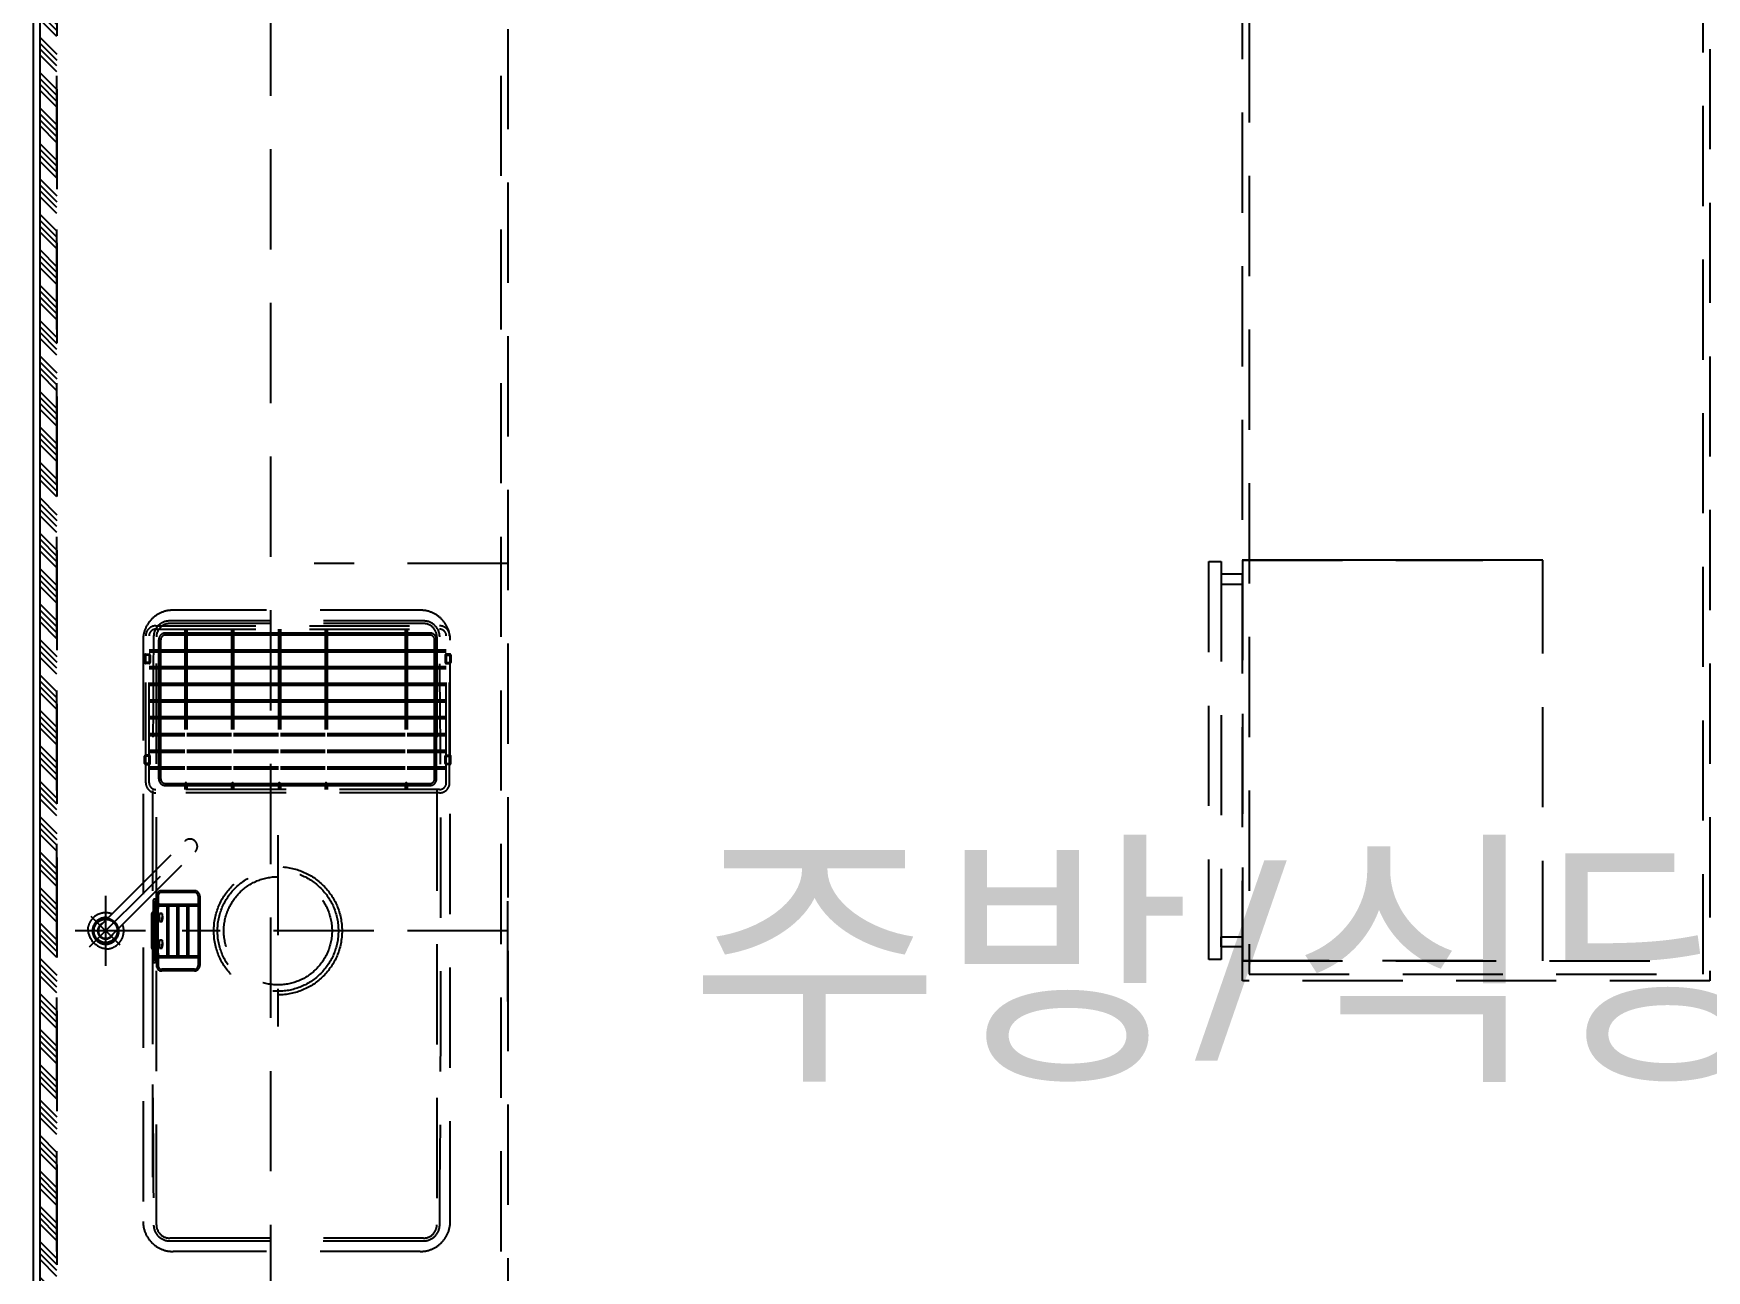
# Model space of a CAD drawing. Header units: millimetres. Extents: x 7086022 to 7120578, y 229555 to 276126.
# Drawn here: x 7106238 to 7108743, y 244481 to 246333 of the extents above; entities that cross this region are included whole.
import ezdxf
from ezdxf.enums import TextEntityAlignment as Align
from ezdxf.xclip import XClip

# ---------------------------------------------------------------- set-up
doc = ezdxf.new("R2010")
doc.units = ezdxf.units.MM
doc.header["$LTSCALE"] = 100
doc.header["$XCLIPFRAME"] = 2
doc.linetypes.add('U-84D-EX$0$HID', pattern=[2.3, 1.5, -0.8])
for name, color, linetype in [('BP', 7, 'Continuous'), ('TEXT', 2, 'Continuous'), ('U-84D-EX$0$CON', 2, 'Continuous'), ('U-84D-EX$0$FUR_미설치가구', 8, 'U-84D-EX$0$HID')]:
    doc.layers.add(name, color=color, linetype=linetype)
doc.layers.add('U-84D-EX$0$MC', color=152, linetype='Continuous', plot=False)
doc.styles.add('맑은 고딕', font='')
doc.styles.get('맑은 고딕').set_extended_font_data('Malgun Gothic')

# ---------------------------------------------------------------- blocks, each defined once
blk = doc.blocks.new('U-84D-EX$0$84D_주방가구_1')
at = {"layer": 'U-84D-EX$0$FUR_미설치가구', "linetype": 'U-84D-EX$0$HID'}
h = blk.add_hatch(dxfattribs=at)
h.set_pattern_fill('ANSI34', color=256, scale=50, angle=180)
h.set_pattern_definition([(225, (-282581.99, -505929.99), (26.5165043, -26.5165043), []), (225, (-282590.83, -505929.99), (26.5165043, -26.5165043), []), (225, (-282599.67, -505929.99), (26.5165043, -26.5165043), []), (225, (-282608.508, -505929.99), (26.5165043, -26.5165043), [])])
h.paths.add_polyline_path([(-25, -4900), (-25, -25), (-3375, -25), (-3375, -910), (-3400, -910), (-3400, 0), (0, 0), (0, -4900)])
for p, q in [((-2229, -74.1), (-2067.1, -236)), ((-2205.1, -157.5), (-2205.1, -52.5)), ((-2152.6, -98), (-2257.6, -98)), ((-2226.7, -119.7), (-2183.6, -76.6)), ((-2197.2, -90.2), (-2071, -216.5)), ((-2212.9, -105.9), (-2086.7, -232.2)), ((-2645, -174), (-1765, -174)), ((-1770, -154), (-2640, -154)), ((-2205.1, -168), (-2574, -168)), ((-2238.3, -174), (-2257, -174)), ((-2252.5, -172.8), (-2252.5, -171.5)), ((-2160, -169), (-2250, -169)), ((-2250, -172.8), (-2250, -172)), ((-2160.5, -171.5), (-2249.5, -171.5)), ((-2236.3, -172.9), (-2235.3, -171.5)), ((-2234.2, -174.3), (-2232.3, -171.5)), ((-2176, -174), (-2234, -174)), ((-2233.7, -169), (-2233.5, -168.7)), ((-2180.7, -166.5), (-2229.3, -166.5)), ((-2228.8, -170.6), (-2228.8, -178.6)), ((-2224.8, -170.6), (-2228.8, -170.6)), ((-2224.8, -170.6), (-2220.8, -170.6)), ((-2220.8, -170.6), (-2220.8, -178.6)), ((-2189.2, -170.6), (-2189.2, -178.6)), ((-2185.2, -170.6), (-2189.2, -170.6)), ((-2185.2, -170.6), (-2181.2, -170.6)), ((-2181.2, -170.6), (-2181.2, -178.6)), ((-2175.8, -174.3), (-2177.7, -171.5)), ((-2176.3, -169), (-2176.5, -168.7)), ((-2173.7, -172.9), (-2174.7, -171.5)), ((-2153, -174), (-2171.7, -174)), ((-2160, -172.8), (-2160, -172)), ((-2157.5, -172.8), (-2157.5, -171.5)), ((-1998.4, -598.1), (-1998.4, -173.1)), ((-1993.4, -598.1), (-1993.4, -173.1)), ((-1983.4, -158.1), (-1763.4, -158.1)), ((-1983.4, -163.1), (-1763.4, -163.1)), ((-1962.4, -163.1), (-1962.4, -216.6)), ((-1959.4, -163.1), (-1959.4, -216.6)), ((-1956, -157.8), (-1956, -163.4)), ((-1956, -157.8), (-1942, -157.8)), ((-1956, -163.4), (-1942, -163.4)), ((-1954.5, -156.3), (-1943.5, -156.3)), ((-1954.5, -164.9), (-1954.5, -156.3)), ((-1954.5, -164.9), (-1943.5, -164.9)), ((-1943.5, -164.9), (-1943.5, -156.3)), ((-1942, -163.4), (-1942, -157.8)), ((-1937.4, -163.1), (-1937.4, -216.6)), ((-1934.4, -163.1), (-1934.4, -216.6)), ((-1912.4, -163.1), (-1912.4, -216.6)), ((-1909.4, -163.1), (-1909.4, -216.6)), ((-1887.4, -163.1), (-1887.4, -216.6)), ((-1884.4, -163.1), (-1884.4, -216.6)), ((-1862.4, -163.1), (-1862.4, -216.6)), ((-1859.4, -163.1), (-1859.4, -216.6)), ((-1837.4, -163.1), (-1837.4, -216.6)), ((-1834.4, -163.1), (-1834.4, -216.6)), ((-1812.4, -163.1), (-1812.4, -216.6)), ((-1809.4, -163.1), (-1809.4, -216.6)), ((-1804.8, -163.4), (-1804.8, -157.8)), ((-1790.8, -157.8), (-1804.8, -157.8)), ((-1790.8, -163.4), (-1804.8, -163.4)), ((-1792.3, -156.3), (-1803.3, -156.3)), ((-1803.3, -164.9), (-1803.3, -156.3)), ((-1792.3, -164.9), (-1803.3, -164.9)), ((-1792.3, -164.9), (-1792.3, -156.3)), ((-1790.8, -157.8), (-1790.8, -163.4)), ((-1787.4, -163.1), (-1787.4, -216.6)), ((-1784.4, -163.1), (-1784.4, -216.6)), ((-1753.4, -173.1), (-1753.4, -598.1)), ((-1748.4, -173.1), (-1748.4, -598.1)), ((-2685, -569), (-2685, -199)), ((-2685, -569), (-2685, -199)), ((-2665, -574), (-2665, -194)), ((-2665, -574), (-2665, -194)), ((-2265, -231), (-2265, -182)), ((-2262.5, -231), (-2262.5, -182)), ((-2238.3, -176.5), (-2257, -176.5)), ((-2245, -177.8), (-2245, -235.3)), ((-2245, -190.3), (-2165, -190.3)), ((-2245, -192.8), (-2165, -192.8)), ((-2242.5, -177.8), (-2242.5, -190.3)), ((-2242.5, -192.8), (-2242.5, -205.3)), ((-2238.3, -176.5), (-2171.7, -176.5)), ((-2230.8, -179.1), (-2230.8, -182.2)), ((-2230.8, -182.2), (-2230.8, -179.1)), ((-2230.6, -182.6), (-2224.8, -182.6)), ((-2224.8, -178.6), (-2230.3, -178.6)), ((-2224.8, -178.6), (-2219.3, -178.6)), ((-2218.9, -182.6), (-2224.8, -182.6)), ((-2218.8, -179.1), (-2218.8, -182.2)), ((-2218.8, -182.2), (-2218.8, -179.1)), ((-2191.2, -179.1), (-2191.2, -182.2)), ((-2191.2, -182.2), (-2191.2, -179.1)), ((-2191.1, -182.6), (-2185.2, -182.6)), ((-2185.2, -178.6), (-2190.7, -178.6)), ((-2185.2, -178.6), (-2179.7, -178.6)), ((-2179.4, -182.6), (-2185.2, -182.6)), ((-2179.2, -179.1), (-2179.2, -182.2)), ((-2179.2, -182.2), (-2179.2, -179.1)), ((-2153, -176.5), (-2171.7, -176.5)), ((-2167.5, -177.8), (-2167.5, -190.3)), ((-2167.5, -192.8), (-2167.5, -205.3)), ((-2165, -177.8), (-2165, -235.3)), ((-2147.5, -231), (-2147.5, -182)), ((-2145, -231), (-2145, -182)), ((-1987.5, -187.6), (-1987.5, -216.6)), ((-1984.5, -187.6), (-1984.5, -216.6)), ((-1977.5, -177.6), (-1962.4, -177.6)), ((-1977.5, -180.6), (-1962.4, -180.6)), ((-1959.4, -177.6), (-1937.4, -177.6)), ((-1959.4, -180.6), (-1937.4, -180.6)), ((-1934.4, -177.6), (-1912.4, -177.6)), ((-1934.4, -180.6), (-1912.4, -180.6)), ((-1909.4, -177.6), (-1887.4, -177.6)), ((-1909.4, -180.6), (-1887.4, -180.6)), ((-1884.4, -177.6), (-1862.4, -177.6)), ((-1884.4, -180.6), (-1862.4, -180.6)), ((-1859.4, -177.6), (-1837.4, -177.6)), ((-1859.4, -180.6), (-1837.4, -180.6)), ((-1834.4, -177.6), (-1812.4, -177.6)), ((-1834.4, -180.6), (-1812.4, -180.6)), ((-1809.4, -177.6), (-1787.4, -177.6)), ((-1809.4, -180.6), (-1787.4, -180.6)), ((-1785.9, -180.6), (-1785.9, -183.1)), ((-1784.4, -177.6), (-1769.2, -177.6)), ((-1784.4, -180.6), (-1769.2, -180.6)), ((-1762.2, -216.6), (-1762.2, -187.6)), ((-1759.2, -216.6), (-1759.2, -187.6)), ((-1745, -574), (-1745, -194)), ((-1725, -569), (-1725, -199)), ((-2245, -205.3), (-2165, -205.3)), ((-2245, -207.8), (-2165, -207.8)), ((-2245, -220.3), (-2165, -220.3)), ((-2245, -222.8), (-2165, -222.8)), ((-2242.5, -207.8), (-2242.5, -220.3)), ((-2242.5, -222.8), (-2242.5, -235.3)), ((-2205, -499.4), (-2205, -212.6)), ((-2167.5, -207.8), (-2167.5, -220.3)), ((-2167.5, -222.8), (-2167.5, -235.3)), ((-1753.4, -216.6), (-1993.4, -216.6)), ((-1753.4, -219.6), (-1993.4, -219.6)), ((-1987.5, -219.6), (-1987.5, -286.6)), ((-1984.5, -219.5), (-1984.5, -286.6)), ((-1962.4, -219.6), (-1962.4, -286.6)), ((-1959.4, -219.6), (-1959.4, -286.6)), ((-1937.4, -219.6), (-1937.4, -286.6)), ((-1934.4, -219.6), (-1934.4, -286.6)), ((-1912.4, -219.6), (-1912.4, -286.6)), ((-1909.4, -219.6), (-1909.4, -286.6)), ((-1887.4, -219.6), (-1887.4, -286.6)), ((-1884.4, -219.6), (-1884.4, -286.6)), ((-1862.4, -219.6), (-1862.4, -286.6)), ((-1859.4, -219.6), (-1859.4, -286.6)), ((-1837.4, -219.6), (-1837.4, -286.6)), ((-1834.4, -219.6), (-1834.4, -286.6)), ((-1812.4, -219.6), (-1812.4, -286.6)), ((-1809.4, -219.6), (-1809.4, -286.6)), ((-1787.4, -219.6), (-1787.4, -286.6)), ((-1784.4, -219.6), (-1784.4, -286.6)), ((-1762.2, -286.6), (-1762.2, -219.5)), ((-1759.2, -286.6), (-1759.2, -219.6)), ((-2153, -236.5), (-2257, -236.5)), ((-2153, -239), (-2257, -239)), ((-1753.4, -286.6), (-1993.4, -286.6)), ((-1753.4, -289.6), (-1993.4, -289.6)), ((-1987.5, -289.6), (-1987.5, -356.6)), ((-1984.5, -289.5), (-1984.5, -356.6)), ((-1962.4, -289.6), (-1962.4, -356.6)), ((-1959.4, -289.6), (-1959.4, -356.6)), ((-1937.4, -289.6), (-1937.4, -356.6)), ((-1934.4, -289.6), (-1934.4, -356.6)), ((-1912.4, -289.6), (-1912.4, -356.6)), ((-1909.4, -289.6), (-1909.4, -356.6)), ((-1887.4, -289.6), (-1887.4, -356.6)), ((-1884.4, -289.6), (-1884.4, -356.6)), ((-1862.4, -289.6), (-1862.4, -356.6)), ((-1859.4, -289.6), (-1859.4, -356.6)), ((-1837.4, -289.6), (-1837.4, -356.6)), ((-1834.4, -289.6), (-1834.4, -356.6)), ((-1812.4, -289.6), (-1812.4, -356.6)), ((-1809.4, -289.6), (-1809.4, -356.6)), ((-1787.4, -289.6), (-1787.4, -356.6)), ((-1784.4, -289.6), (-1784.4, -356.6)), ((-1762.2, -356.6), (-1762.2, -289.5)), ((-1759.2, -356.6), (-1759.2, -289.6)), ((-2061.6, -356), (-2348.4, -356)), ((-1753.4, -356.6), (-1993.4, -356.6)), ((-1753.4, -359.6), (-1993.4, -359.6)), ((-1987.5, -359.6), (-1987.5, -426.6)), ((-1984.5, -359.5), (-1984.5, -426.6)), ((-1962.4, -359.6), (-1962.4, -426.6)), ((-1959.4, -359.6), (-1959.4, -426.6)), ((-1937.4, -359.6), (-1937.4, -426.6)), ((-1934.4, -359.6), (-1934.4, -426.6)), ((-1912.4, -359.6), (-1912.4, -426.6)), ((-1909.4, -359.6), (-1909.4, -426.6)), ((-1887.4, -359.6), (-1887.4, -426.6)), ((-1884.4, -359.6), (-1884.4, -426.6)), ((-1862.4, -359.6), (-1862.4, -426.6)), ((-1859.4, -359.6), (-1859.4, -426.6)), ((-1837.4, -359.6), (-1837.4, -426.6)), ((-1834.4, -359.6), (-1834.4, -426.6)), ((-1812.4, -359.6), (-1812.4, -426.6)), ((-1809.4, -359.6), (-1809.4, -426.6)), ((-1787.4, -359.6), (-1787.4, -426.6)), ((-1784.4, -359.6), (-1784.4, -426.6)), ((-1762.2, -426.6), (-1762.2, -359.5)), ((-1759.2, -426.6), (-1759.2, -359.6)), ((-2205, -700), (-2205, -410)), ((-1655, -700), (-1655, -410)), ((-1753.4, -426.6), (-1993.4, -426.6)), ((-1753.4, -429.6), (-1993.4, -429.6)), ((-1987.5, -429.6), (-1987.5, -546.6)), ((-1984.5, -429.5), (-1984.5, -546.6)), ((-1962.4, -429.6), (-1962.4, -546.6)), ((-1959.4, -429.6), (-1959.4, -546.6)), ((-1937.4, -429.6), (-1937.4, -546.6)), ((-1934.4, -429.6), (-1934.4, -546.6)), ((-1912.4, -429.6), (-1912.4, -546.6)), ((-1909.4, -429.6), (-1909.4, -546.6)), ((-1887.4, -429.6), (-1887.4, -546.6)), ((-1884.4, -429.6), (-1884.4, -546.6)), ((-1862.4, -429.6), (-1862.4, -546.6)), ((-1859.4, -429.6), (-1859.4, -546.6)), ((-1837.4, -429.6), (-1837.4, -546.6)), ((-1834.4, -429.6), (-1834.4, -546.6)), ((-1812.4, -429.6), (-1812.4, -546.6)), ((-1809.4, -429.6), (-1809.4, -546.6)), ((-1787.4, -429.6), (-1787.4, -546.6)), ((-1784.4, -429.6), (-1784.4, -546.6)), ((-1762.2, -546.6), (-1762.2, -429.5)), ((-1759.2, -546.6), (-1759.2, -429.6)), ((-1753.4, -546.6), (-1993.4, -546.6)), ((-1753.4, -549.6), (-1993.4, -549.6)), ((-1987.5, -549.6), (-1987.5, -583.5)), ((-1984.5, -549.5), (-1984.5, -583.5)), ((-1962.4, -549.6), (-1962.4, -608.1)), ((-1959.4, -549.6), (-1959.4, -608.1)), ((-1937.4, -549.6), (-1937.4, -608.1)), ((-1934.4, -549.6), (-1934.4, -608.1)), ((-1912.4, -549.6), (-1912.4, -608.1)), ((-1909.4, -549.6), (-1909.4, -608.1)), ((-1887.4, -549.6), (-1887.4, -608.1)), ((-1884.4, -549.6), (-1884.4, -608.1)), ((-1862.4, -549.6), (-1862.4, -608.1)), ((-1859.4, -549.6), (-1859.4, -608.1)), ((-1837.4, -549.6), (-1837.4, -608.1)), ((-1834.4, -549.6), (-1834.4, -608.1)), ((-1812.4, -549.6), (-1812.4, -608.1)), ((-1809.4, -549.6), (-1809.4, -608.1)), ((-1787.4, -549.6), (-1787.4, -608.1)), ((-1784.4, -549.6), (-1784.4, -608.1)), ((-1762.2, -583.5), (-1762.2, -549.5)), ((-1759.2, -583.5), (-1759.2, -549.6)), ((-1765, -594), (-2645, -594)), ((-1977.5, -590.5), (-1962.4, -590.5)), ((-1977.5, -593.5), (-1962.4, -593.5)), ((-1959.4, -590.5), (-1937.4, -590.5)), ((-1959.4, -593.5), (-1937.4, -593.5)), ((-1934.4, -590.5), (-1912.4, -590.5)), ((-1934.4, -593.5), (-1912.4, -593.5)), ((-1909.4, -590.5), (-1887.4, -590.5)), ((-1909.4, -593.5), (-1887.4, -593.5)), ((-1884.4, -590.5), (-1862.4, -590.5)), ((-1884.4, -593.5), (-1862.4, -593.5)), ((-1859.4, -590.5), (-1837.4, -590.5)), ((-1859.4, -593.5), (-1837.4, -593.5)), ((-1834.4, -590.5), (-1812.4, -590.5)), ((-1834.4, -593.5), (-1812.4, -593.5)), ((-1809.4, -590.5), (-1787.4, -590.5)), ((-1809.4, -593.5), (-1787.4, -593.5)), ((-1784.4, -590.5), (-1769.2, -590.5)), ((-1784.4, -593.5), (-1769.2, -593.5)), ((-2640, -614), (-1770, -614)), ((-1983.4, -608.1), (-1763.4, -608.1)), ((-1983.4, -613.1), (-1763.4, -613.1)), ((-1956, -613.4), (-1956, -607.8)), ((-1956, -607.8), (-1942, -607.8)), ((-1956, -613.4), (-1942, -613.4)), ((-1954.5, -606.3), (-1943.5, -606.3)), ((-1954.5, -606.3), (-1954.5, -614.9)), ((-1954.5, -614.9), (-1943.5, -614.9)), ((-1943.5, -606.3), (-1943.5, -614.9)), ((-1942, -607.8), (-1942, -613.4)), ((-1804.8, -607.8), (-1804.8, -613.4)), ((-1790.8, -607.8), (-1804.8, -607.8)), ((-1790.8, -613.4), (-1804.8, -613.4)), ((-1792.3, -606.3), (-1803.3, -606.3)), ((-1803.3, -606.3), (-1803.3, -614.9)), ((-1792.3, -614.9), (-1803.3, -614.9)), ((-1792.3, -606.3), (-1792.3, -614.9)), ((-1790.8, -613.4), (-1790.8, -607.8)), ((-2310.6, -700), (-2099.6, -700)), ((-2250, -1799.9, 0), (-2250, -2490, 0)), ((-2250, -2159.9, 0), (-2250, -1799.9, 0)), ((-2250, -1800, 0), (-2250, -2160, 0)), ((-1650, -2159.9, 0), (-1650, -1799.9, 0)), ((-1650, -2159.9, 0), (-1650, -1799.9, 0)), ((-1650, -1800, 0), (-1650, -2160, 0))]:
    blk.add_line(p, q, dxfattribs=at)
for points in [[(-25, -4900), (-25, -25), (-3375, -25), (-3375, -910), (-3400, -910), (-3400, 0), (0, 0), (0, -4900)], [(-3375, -700), (-3375, -25), (-25, -25), (-25, -4110), (-425, -4110), (-425, -2500), (-2280, -2500), (-2280, -1800), (-625, -1800), (-625, -700)], [(-1652, -1768), (-2248, -1768), (-2248, -1750), (-1652, -1750)], [(-2229, -1768), (-2214, -1768), (-2214, -1800), (-2229, -1800)], [(-1671, -1768), (-1686, -1768), (-1686, -1800), (-1671, -1800)], [(-1650, -1800), (-2250, -1800), (-2250, -2250), (-1650, -2250)]]:
    blk.add_lwpolyline(points, close=True, dxfattribs=at)
for points in [[(-3375, -25), (-345, -25), (-345, -345), (-3375, -345), (-3375, -25)], [(-3375, -690), (-615, -690), (-615, -1810), (-2270, -1810), (-2270, -2490), (-345, -2490)]]:
    blk.add_lwpolyline(points, dxfattribs=at)
blk.add_lwpolyline([(-2669.1, -574.2, 0.411495), (-2645.4, -598.2, 0.004118), (-1764.9, -598.2, 0.411495), (-1741.1, -574.2), (-1741.1, -193.8, 0.411495), (-1764.9, -169.8, 0.004118), (-2645.4, -169.8, 0.411495), (-2669.1, -193.8)], format="xyb", close=True, dxfattribs=at)
for centre, radius in [((-2205.1, -98), 19), ((-2205.1, -98), 17.5), ((-2243.7, -235.3), 1.25), ((-2166.2, -235.3), 1.25), ((-2205, -356), 96), ((-2205, -356), 90.5), ((-2205, -356), 81)]:
    blk.add_circle(centre, radius, dxfattribs=at)
for centre, radius, start, end in [((-2200.8, -102.4), 31.2, 91.9219, 178.0781), ((-2205.1, -98.1), 27.1, 339.2269, 83.1244), ((-2205.1, -98.1), 19.9, 348.903, 281.097), ((-2205.1, -98.1), 12.1, 21.1475, 248.8525), ((-2205.1, -98.1), 11.1, 45, 225), ((-2205.1, -98.1), 27.1, 186.8756, 290.7731), ((-2640, -199), 45, 90, 180), ((-2640, -199), 45, 90, 180), ((-2645, -194), 20, 90, 180), ((-2645, -194), 20, 90, 180), ((-2257, -182), 8, 90, 180), ((-2250, -171.5), 2.5, 90, 180), ((-2251.2, -172.8), 1.25, 180, 0), ((-2249.5, -172), 0.5, 90, 180), ((-2238.3, -171.5), 2.5, 270, 326.3099), ((-2238.3, -171.5), 5, 270, 326.3099), ((-2229.3, -171.5), 5, 90, 146.3099), ((-2180.7, -171.5), 5, 33.6901, 90), ((-2171.7, -171.5), 5, 213.6901, 270), ((-2171.7, -171.5), 2.5, 213.6901, 270), ((-2160.5, -172), 0.5, 0, 90), ((-2160, -171.5), 2.5, 0, 90), ((-2158.7, -172.8), 1.25, 180, 0), ((-2153, -182), 8, 0, 90), ((-1983.4, -173.1), 15, 90, 180), ((-1983.4, -173.1), 10, 90, 180), ((-1954.5, -157.8), 1.5, 90, 180), ((-1954.5, -163.4), 1.5, 180, 270), ((-1943.5, -157.8), 1.5, 0, 90), ((-1943.5, -163.4), 1.5, 270, 0), ((-1803.3, -157.8), 1.5, 90, 180), ((-1803.3, -163.4), 1.5, 180, 270), ((-1792.3, -157.8), 1.5, 0, 90), ((-1792.3, -163.4), 1.5, 270, 0), ((-1770, -199), 45, 0, 90), ((-1765, -194), 20, 0, 90), ((-1763.4, -173.1), 15, 0, 90), ((-1763.4, -173.1), 10, 0, 90), ((-2257, -182), 5.5, 90, 180), ((-2243.7, -177.8), 1.25, 0, 180), ((-2243.7, -177.8), 1.25, 180, 0), ((-2230.3, -179.1), 0.5, 90, 180), ((-2230.3, -182.2), 0.5, 187.2163, 242.5465), ((-2224.7, -165.2), 18.4, 251.7251, 269.9278), ((-2224.8, -165.2), 18.4, 270.0722, 288.2749), ((-2219.3, -179.1), 0.5, 0, 90), ((-2219.2, -182.2), 0.5, 297.4535, 352.7837), ((-2190.7, -179.1), 0.5, 90, 180), ((-2190.8, -182.2), 0.5, 187.2163, 242.5465), ((-2185.2, -165.2), 18.4, 251.7251, 269.9278), ((-2185.3, -165.2), 18.4, 270.0722, 288.2749), ((-2179.7, -179.1), 0.5, 0, 90), ((-2179.7, -182.2), 0.5, 297.4535, 352.7837), ((-2166.2, -177.8), 1.25, 0, 180), ((-2166.2, -177.8), 1.25, 180, 0), ((-2153, -182), 5.5, 0, 90), ((-1977.5, -187.6), 10, 90, 180), ((-1977.5, -187.6), 7, 90, 180), ((-1960.9, -180.6), 1.5, 180, 0), ((-1935.9, -180.6), 1.5, 180, 0), ((-1910.9, -180.6), 1.5, 180, 0), ((-1885.9, -180.6), 1.5, 180, 0), ((-1860.9, -180.6), 1.5, 180, 0), ((-1835.9, -180.6), 1.5, 180, 0), ((-1810.9, -180.6), 1.5, 180, 0), ((-1785.9, -180.6), 1.5, 180, 0), ((-1769.2, -187.6), 10, 0, 90), ((-1769.2, -187.6), 7, 0, 90), ((-2078.8, -224.3), 11.1, 225, 45), ((-1984.9, -218.1), 1.5, 270, 90), ((-1761.9, -218.1), 1.5, 90, 270), ((-2257, -231), 8, 180, 270), ((-2257, -231), 5.5, 180, 270), ((-2153, -231), 8, 270, 0), ((-2153, -231), 5.5, 270, 0), ((-1984.9, -288.1), 1.5, 270, 90), ((-1761.9, -288.1), 1.5, 90, 270), ((-1984.9, -358.1), 1.5, 270, 90), ((-1761.9, -358.1), 1.5, 90, 270), ((-1984.9, -428.1), 1.5, 270, 90), ((-1761.9, -428.1), 1.5, 90, 270), ((-1984.9, -548.1), 1.5, 270, 90), ((-1761.9, -548.1), 1.5, 90, 270), ((-2640, -569), 45, 180, 270), ((-2640, -569), 45, 180, 270), ((-2645, -574), 20, 180, 270), ((-2645, -574), 20, 180, 270), ((-1770, -569), 45, 270, 0), ((-1765, -574), 20, 270, 0), ((-1983.4, -598.1), 15, 180, 270), ((-1983.4, -598.1), 10, 180, 270), ((-1977.5, -583.5), 10, 180, 270), ((-1977.5, -583.5), 7, 180, 270), ((-1960.9, -590.6), 1.5, 0, 180), ((-1935.9, -590.6), 1.5, 0, 180), ((-1910.9, -590.6), 1.5, 0, 180), ((-1885.9, -590.6), 1.5, 0, 180), ((-1860.9, -590.6), 1.5, 0, 180), ((-1835.9, -590.6), 1.5, 0, 180), ((-1810.9, -590.6), 1.5, 0, 180), ((-1785.9, -590.6), 1.5, 0, 180), ((-1769.2, -583.5), 10, 270, 0), ((-1769.2, -583.5), 7, 270, 0), ((-1763.4, -598.1), 15, 270, 0), ((-1763.4, -598.1), 10, 270, 0), ((-1954.5, -607.8), 1.5, 90, 180), ((-1954.5, -613.4), 1.5, 180, 270), ((-1943.5, -607.8), 1.5, 0, 90), ((-1943.5, -613.4), 1.5, 270, 0), ((-1803.3, -607.8), 1.5, 90, 180), ((-1803.3, -613.4), 1.5, 180, 270), ((-1792.3, -607.8), 1.5, 0, 90), ((-1792.3, -613.4), 1.5, 270, 0)]:
    blk.add_arc(centre, radius, start, end, dxfattribs=at)
blk = doc.blocks.new('U-84D-EX', base_point=(0, 0))
at = {"layer": 'U-84D-EX$0$CON'}
blk.add_line((-3280, -125), (-505, -125), dxfattribs=at)
at = {"layer": 'U-84D-EX$0$MC'}
blk.add_line((-6215, -135), (200, -135), dxfattribs=at)
blk.add_blockref('U-84D-EX$0$84D_주방가구_1', (-200, -135))
blk = doc.blocks.new('302 NAME')
at = {"layer": 'TEXT', "linetype": 'Continuous', "style": '맑은 고딕'}
blk.add_text('주방/식당', height=300, dxfattribs=at).set_placement((7108045.8, 244945.6), align=Align.MIDDLE_CENTER)
blk = doc.blocks.new('A$C9892afa6')
at = {"layer": 'TEXT'}
blk.add_blockref('302 NAME', (-7090708.1, -240124.9), dxfattribs=at)

msp = doc.modelspace()

# ---------------------------------------------------------------- block references
at = {"layer": 'BP'}
ref = msp.add_blockref('U-84D-EX', (7106113.1, 247394.9), dxfattribs=dict(at, rotation=90))
XClip(ref).set_block_clipping_path([(324.9999999999, 0), (324.9999999967, -2999.9999999991), (2544.9999999997, -2999.9999999991), (2544.9999999997, -1934.9999999991), (6614.9999999999, -1934.9999999991), (6614.9999999999, -10964.9999999991), (-9540.0000000001, -10964.9999999991), (-9540.0000000001, -17.3253110833)])

# ---------------------------------------------------------------- next in the draw order: block references
msp.add_blockref('A$C9892afa6', (7090708.1, 240124.9), dxfattribs=at)

doc.saveas('drawing.dxf')
